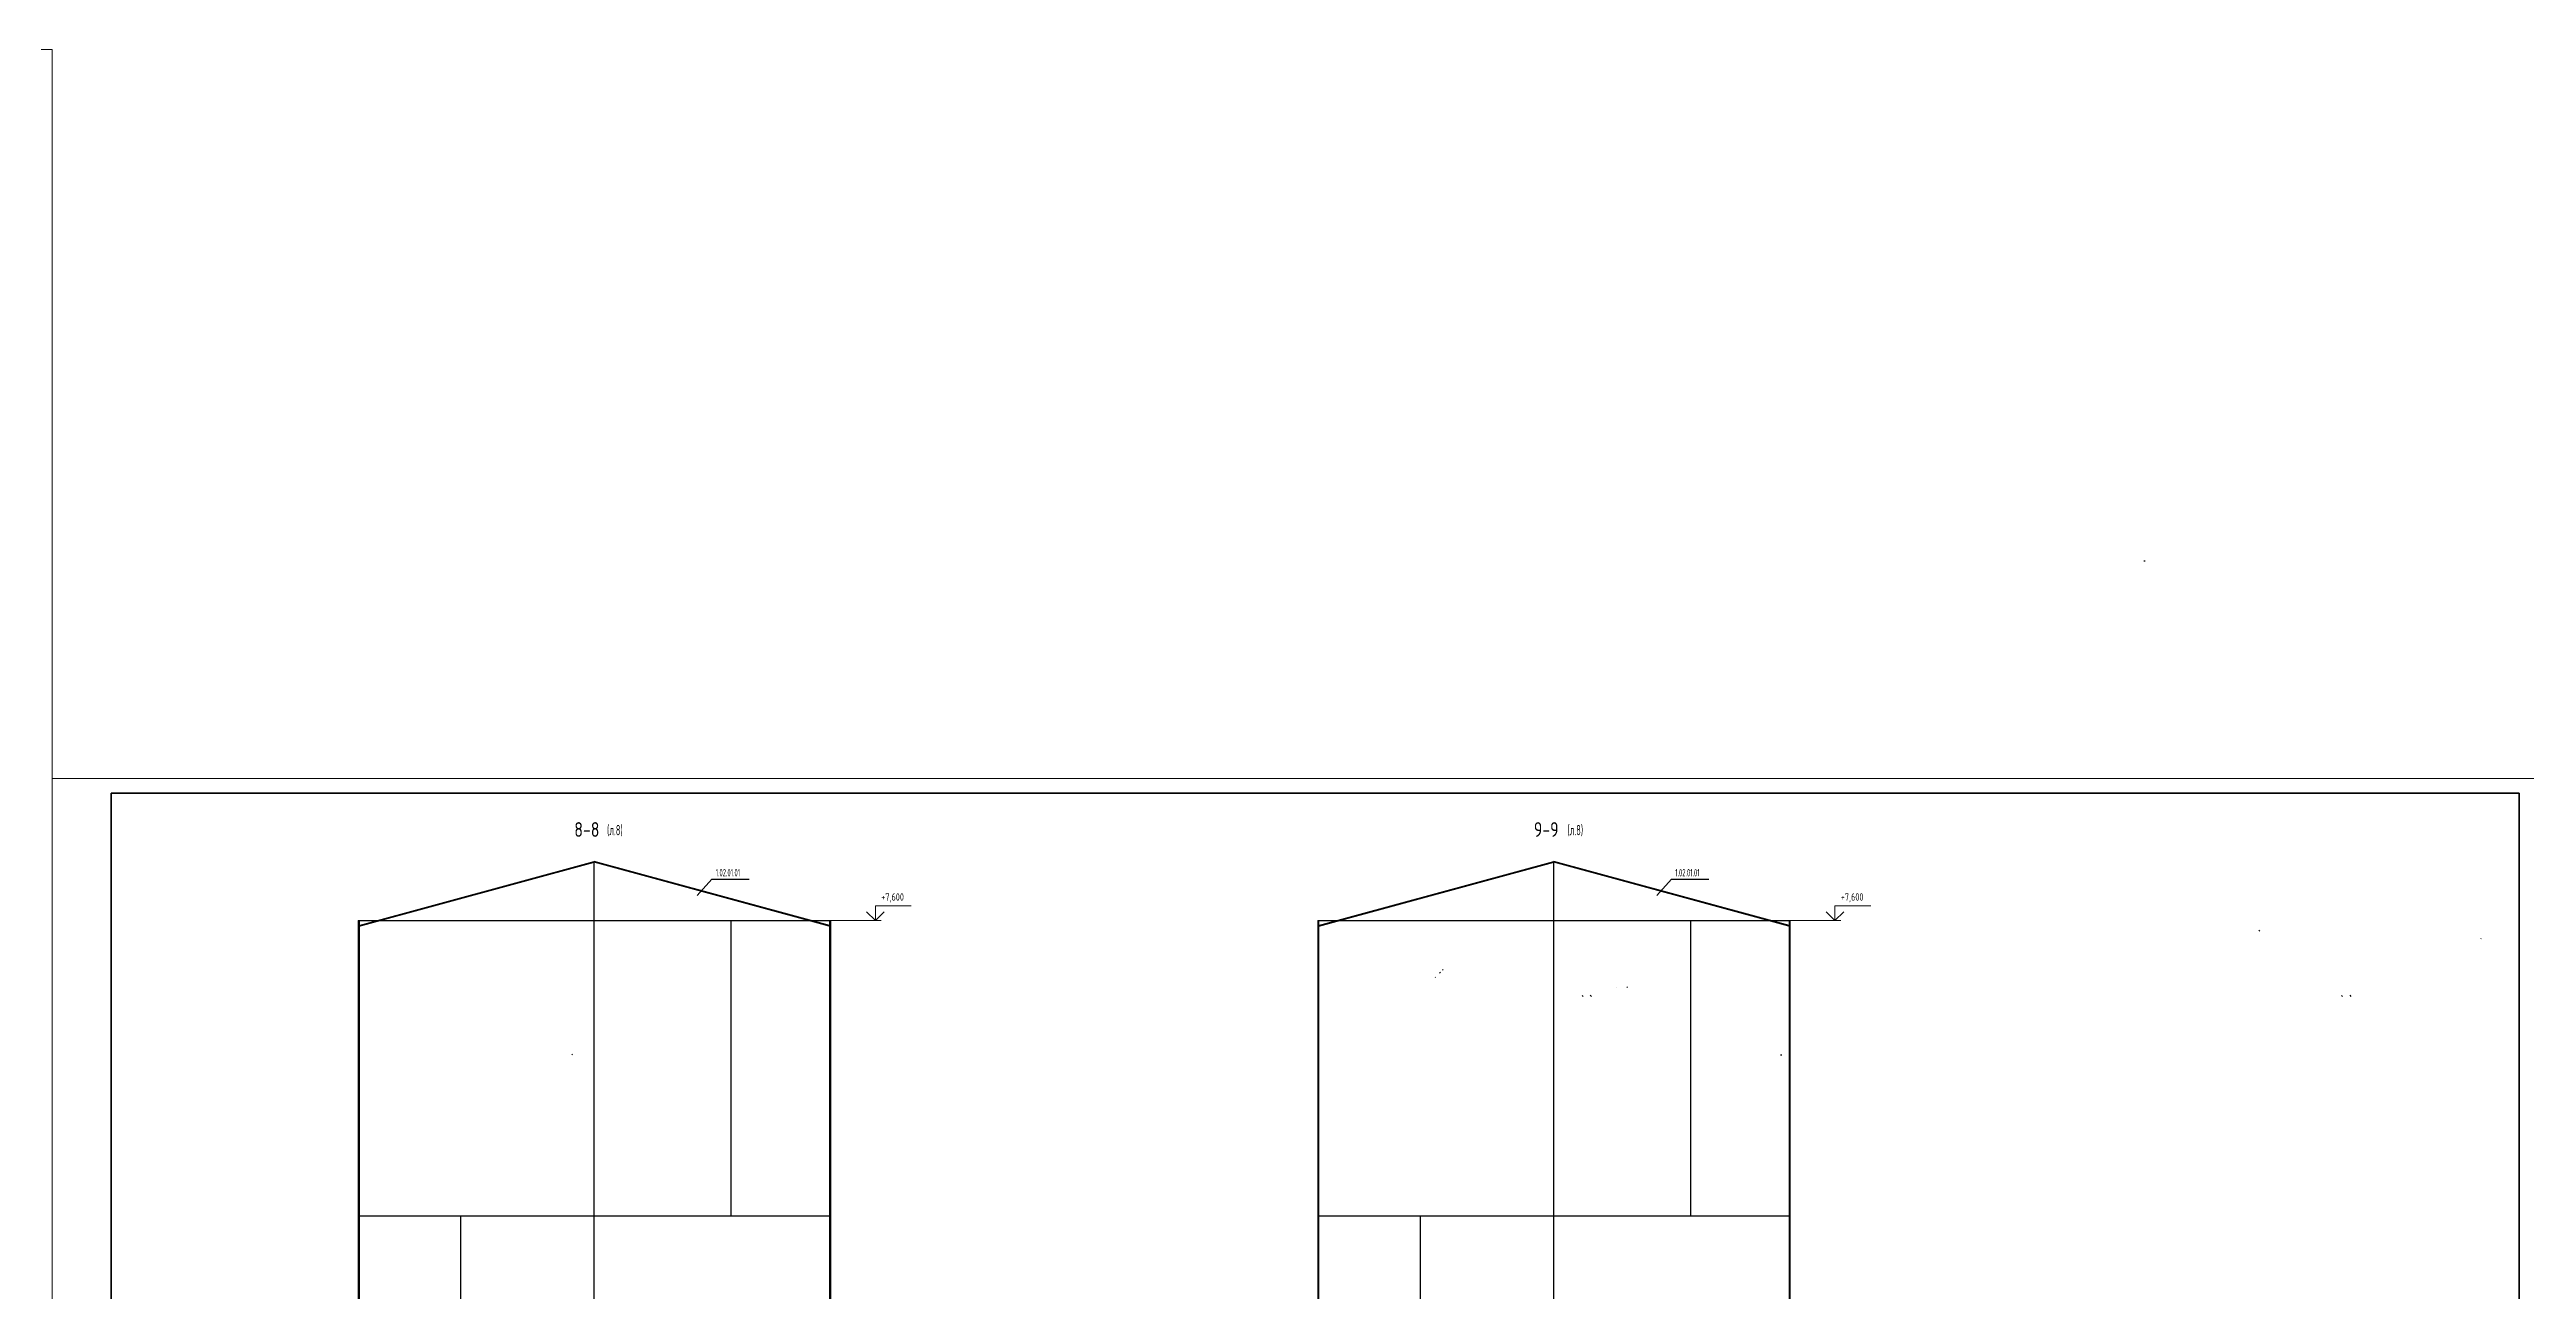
# Model space of a CAD drawing. Header units: millimetres. Extents: x -2281 to 17340, y -2563 to 4166.
# Drawn here: x 2275 to 3114, y 420 to 841 of the extents above; entities that cross this region are included whole.
import ezdxf

# ---------------------------------------------------------------- set-up
doc = ezdxf.new("R2010")
doc.units = ezdxf.units.MM
for name, pattern in [('K5LT32777', [0]), ('K5LT32824', [714.375, 476.25, -79.375, 79.375, -79.375]), ('K5LT_BASIC', [0]), ('K5LT_THIN', [0])]:
    doc.linetypes.add(name, pattern=pattern)
doc.layers.add('Системный слой', color=7, linetype='Continuous')
doc.styles.add('KTEXTSTYLE', font='GOST_AU.SHX', dxfattribs={"width": 0.96, "height": 5})
pattern_1 = [(135, (0, 0), (-2.245064, -2.245064), [])]
pattern_2 = [(135, (0, 0), (-1.122532, -1.122532), [])]
pattern_3 = [(135, (0, 0), (-1.7960512, -1.7960512), [])]
pattern_4 = [(-45, (0, 0), (1.4142136, 1.4142136), [])]
pattern_5 = [(-45, (0, 0), (1.9445436, 1.9445436), [])]
pattern_6 = [(45, (0, 0), (-4.490128, 4.490128), [])]

# ---------------------------------------------------------------- blocks, each defined once
blk = doc.blocks.new('U493')
at = {"layer": 'Системный слой', "color": 7, "linetype": 'K5LT32777', "lineweight": 25}
for p, q in [((2494.58, 554.39), (2499.55, 559.88)), ((2499.55, 559.88), (2512.26, 559.88))]:
    blk.add_line(p, q, dxfattribs=at)
at = {"layer": 'Системный слой', "color": 7, "insert": (2500.86, 563.31), "char_height": 2.5, "attachment_point": 1, "style": 'KTEXTSTYLE'}
blk.add_mtext('\\H3.5;\\W0.965;\\Q15;\\Q0;\\W0.665;\\H2.50;1.02.01.01', dxfattribs=at)
blk = doc.blocks.new('U518')
at = {"layer": 'Системный слой', "color": 7, "linetype": 'K5LT32777', "lineweight": 25}
for p, q in [((2819.75, 554.39), (2824.72, 559.88)), ((2824.72, 559.88), (2837.44, 559.88))]:
    blk.add_line(p, q, dxfattribs=at)
at = {"layer": 'Системный слой', "color": 7, "insert": (2826.03, 563.31), "char_height": 2.5, "attachment_point": 1, "style": 'KTEXTSTYLE'}
blk.add_mtext('\\H3.5;\\W0.965;\\Q15;\\Q0;\\W0.665;\\H2.50;1.02.01.01', dxfattribs=at)
blk = doc.blocks.new('U608')
at = {"layer": 'Системный слой', "color": 7, "linetype": 'K5LT_THIN', "lineweight": 13}
for p, q in [((2539.73, 545.83), (2556.98, 545.83)), ((2551.98, 548.83), (2554.98, 545.83)), ((2554.98, 545.83), (2554.98, 550.83)), ((2554.98, 550.83), (2567.11, 550.83)), ((2554.98, 545.83), (2557.98, 548.83))]:
    blk.add_line(p, q, dxfattribs=at)
at = {"layer": 'Системный слой', "color": 7, "insert": (2556.98, 555.09), "char_height": 2.5, "attachment_point": 1, "style": 'KTEXTSTYLE'}
blk.add_mtext('\\H3.5;\\W0.965;\\Q15;\\Q0;\\H2.50;+7,600', dxfattribs=at)
blk = doc.blocks.new('U612')
at = {"layer": 'Системный слой', "color": 7, "linetype": 'K5LT_THIN', "lineweight": 13}
for p, q in [((2864.9, 545.83), (2882.15, 545.83)), ((2877.15, 548.83), (2880.15, 545.83)), ((2880.15, 545.83), (2880.15, 550.83)), ((2880.15, 550.83), (2892.29, 550.83)), ((2880.15, 545.83), (2883.15, 548.83))]:
    blk.add_line(p, q, dxfattribs=at)
at = {"layer": 'Системный слой', "color": 7, "insert": (2882.15, 555.09), "char_height": 2.5, "attachment_point": 1, "style": 'KTEXTSTYLE'}
blk.add_mtext('\\H3.5;\\W0.965;\\Q15;\\Q0;\\H2.50;+7,600', dxfattribs=at)

msp = doc.modelspace()

# ---------------------------------------------------------------- hatches: boundary and pattern name
at = {"layer": 'Системный слой', "true_color": 0xff0000}
h = msp.add_hatch(dxfattribs=at)
h.set_pattern_fill('', color=1, angle=90, style=0, pattern_type=0)
h.set_pattern_definition(pattern_2)
h.paths.add_polyline_path([(2864.75465, 667.71079), (2864.75465, 667.21079), (2864.53891, 667.21079), (2864.53891, 667.71079)])
h.paths.add_polyline_path([(2864.53891, 667.71079), (2864.53891, 667.21079), (2864.50465, 667.21079), (2864.50465, 667.71079)])
h.paths.add_polyline_path([(2863.48521, 667.71079), (2863.5009, 667.69753), (2863.5009, 667.21079), (2863.71663, 667.21079), (2863.71452, 667.71079)])
h.paths.add_polyline_path([(2863.7509, 667.71079), (2863.7509, 667.21079), (2863.71663, 667.21079), (2863.71452, 667.71079)])
h = msp.add_hatch(dxfattribs=at)
h.set_pattern_fill('', color=1, angle=90, style=0, pattern_type=0)
h.set_pattern_definition(pattern_2)
h.paths.add_polyline_path([(2984.78002, 667.71079), (2984.78002, 667.21079), (2984.99576, 667.21079), (2984.99576, 667.71079)])
h.paths.add_polyline_path([(2984.99576, 667.71079), (2984.99576, 667.21079), (2985.03002, 667.21079), (2985.03002, 667.71079)])
h.paths.add_polyline_path([(2986.04946, 667.71079), (2986.03377, 667.69753), (2986.03377, 667.21079), (2985.81803, 667.21079), (2985.82015, 667.71079)])
h.paths.add_polyline_path([(2985.78377, 667.71079), (2985.78377, 667.21079), (2985.81803, 667.21079), (2985.82015, 667.71079)])
at = {"layer": 'Системный слой'}
h = msp.add_hatch(dxfattribs=at)
h.set_pattern_fill('', angle=-90, style=0, pattern_type=0)
h.set_pattern_definition(pattern_5)
h.paths.add_polyline_path([(3021.07156, 542.1579), (3020.85156, 542.1579), (3020.85156, 542.5154), (3021.07156, 542.5154)])
h.paths.add_polyline_path([(3021.45656, 542.1579), (3021.45656, 542.5154), (3021.67656, 542.5154), (3021.75906, 542.5154), (3022.04643, 542.5154), (3022.04643, 542.1579)])
h.paths.add_polyline_path([(3023.50668, 542.1579), (3023.50668, 542.5154), (3023.77195, 542.5154), (3023.87656, 542.5154), (3024.09656, 542.5154), (3024.09656, 542.1579)])
h.paths.add_polyline_path([(3024.70156, 542.1579), (3024.48156, 542.1579), (3024.48156, 542.5154), (3024.70156, 542.5154)])
h = msp.add_hatch(dxfattribs=at)
h.set_pattern_fill('', style=0, pattern_type=0)
h.set_pattern_definition(pattern_6)
h.paths.add_polyline_path([(3096.58996, 542.06851), (3096.42746, 542.06851), (3096.42746, 541.71851), (3096.58996, 541.71851)])
h.paths.add_polyline_path([(3097.06496, 541.71851), (3097.30871, 541.71851), (3097.30871, 540.70601), (3097.49621, 540.70601), (3097.49621, 539.69351), (3097.06496, 539.69351), (3097.06496, 539.34351), (3097.10871, 539.34351), (3097.18371, 539.26851), (3097.67121, 539.26851), (3097.67121, 540.65778), (3097.55381, 540.80892), (3097.4703, 540.98112), (3097.42429, 541.16689), (3097.41552, 541.29351), (3097.43547, 541.48385), (3097.49444, 541.66592), (3097.58987, 541.83182), (3097.67121, 541.92925), (3097.67121, 542.14351), (3097.18371, 542.14351), (3097.10871, 542.06851), (3097.06496, 542.06851)])
h.paths.add_polyline_path([(3097.41552, 541.29351), (3097.43547, 541.10317), (3097.49444, 540.9211), (3097.58987, 540.75521), (3097.67121, 540.65778), (3097.67121, 541.92925), (3097.55381, 541.7781), (3097.4703, 541.6059), (3097.42429, 541.42013)])
h.paths.add_polyline_path([(3096.58996, 539.69351), (3096.42746, 539.69351), (3096.42746, 539.34351), (3096.58996, 539.34351)])
h.paths.add_polyline_path([(3099.17121, 539.69351), (3099.17121, 540.70601), (3099.35871, 540.70601), (3099.35871, 541.29351), (3099.25189, 541.29351), (3099.23195, 541.10317), (3099.17298, 540.9211), (3099.07755, 540.75521), (3098.99621, 540.65778), (3098.99621, 539.26851), (3099.48371, 539.26851), (3099.55871, 539.34351), (3099.60246, 539.34351), (3099.60246, 539.69351)])
h.paths.add_polyline_path([(3100.07746, 539.34351), (3100.23996, 539.34351), (3100.23996, 539.69351), (3100.07746, 539.69351)])
h.paths.add_polyline_path([(3099.25189, 541.29351), (3099.23195, 541.48385), (3099.17298, 541.66592), (3099.07755, 541.83182), (3098.99621, 541.92925), (3098.99621, 540.65778), (3099.11361, 540.80892), (3099.19712, 540.98112), (3099.24312, 541.16689)])
h.paths.add_polyline_path([(3098.99621, 542.14351), (3098.99621, 541.92925), (3099.11361, 541.7781), (3099.19712, 541.6059), (3099.24312, 541.42013), (3099.25189, 541.29351), (3099.35871, 541.29351), (3099.35871, 541.71851), (3099.60246, 541.71851), (3099.60246, 542.06851), (3099.55871, 542.06851), (3099.48371, 542.14351)])
h.paths.add_polyline_path([(3100.23996, 542.06851), (3100.07746, 542.06851), (3100.07746, 541.71851), (3100.23996, 541.71851)])
h = msp.add_hatch(dxfattribs=at)
h.set_pattern_fill('', style=0, pattern_type=0)
h.set_pattern_definition(pattern_6)
h.paths.add_polyline_path([(2747.20291, 529.35316), (2747.36541, 529.35316), (2747.36541, 529.00316), (2747.20291, 529.00316)])
h.paths.add_polyline_path([(2746.72791, 529.00316), (2746.48416, 529.00316), (2746.48416, 527.99066), (2746.29666, 527.99066), (2746.29666, 526.97816), (2746.72791, 526.97816), (2746.72791, 526.62816), (2746.68416, 526.62816), (2746.60916, 526.55316), (2746.12166, 526.55316), (2746.12166, 527.94242), (2746.23906, 528.09357), (2746.32257, 528.26577), (2746.36858, 528.45154), (2746.37735, 528.57816), (2746.3574, 528.7685), (2746.29843, 528.95057), (2746.203, 529.11646), (2746.12166, 529.21389), (2746.12166, 529.42816), (2746.60916, 529.42816), (2746.68416, 529.35316), (2746.72791, 529.35316)])
h.paths.add_polyline_path([(2746.37735, 528.57816), (2746.3574, 528.38781), (2746.29843, 528.20574), (2746.203, 528.03985), (2746.12166, 527.94242), (2746.12166, 529.21389), (2746.23906, 529.06274), (2746.32257, 528.89054), (2746.36858, 528.70477)])
h.paths.add_polyline_path([(2747.20291, 526.97816), (2747.36541, 526.97816), (2747.36541, 526.62816), (2747.20291, 526.62816)])
h.paths.add_polyline_path([(2744.62166, 526.97816), (2744.62166, 527.99066), (2744.43416, 527.99066), (2744.43416, 528.57816), (2744.54098, 528.57816), (2744.56092, 528.38781), (2744.61989, 528.20574), (2744.71532, 528.03985), (2744.79666, 527.94242), (2744.79666, 526.55316), (2744.30916, 526.55316), (2744.23416, 526.62816), (2744.19041, 526.62816), (2744.19041, 526.97816)])
h.paths.add_polyline_path([(2743.71541, 526.62816), (2743.55291, 526.62816), (2743.55291, 526.97816), (2743.71541, 526.97816)])
h.paths.add_polyline_path([(2744.54098, 528.57816), (2744.56092, 528.7685), (2744.61989, 528.95057), (2744.71532, 529.11646), (2744.79666, 529.21389), (2744.79666, 527.94242), (2744.67926, 528.09357), (2744.59575, 528.26577), (2744.54975, 528.45154)])
h.paths.add_polyline_path([(2744.79666, 529.42816), (2744.79666, 529.21389), (2744.67926, 529.06274), (2744.59575, 528.89054), (2744.54975, 528.70477), (2744.54098, 528.57816), (2744.43416, 528.57816), (2744.43416, 529.00316), (2744.19041, 529.00316), (2744.19041, 529.35316), (2744.23416, 529.35316), (2744.30916, 529.42816)])
h.paths.add_polyline_path([(2743.55291, 529.35316), (2743.71541, 529.35316), (2743.71541, 529.00316), (2743.55291, 529.00316)])
h = msp.add_hatch(dxfattribs=at)
h.set_pattern_fill('', angle=-90, style=0, pattern_type=0)
h.set_pattern_definition(pattern_4)
h.paths.add_polyline_path([(2794.09062, 520.13053), (2793.92062, 520.13053), (2793.92062, 520.49053), (2794.09062, 520.49053)])
h.paths.add_polyline_path([(2794.45062, 520.13053), (2794.45062, 520.49053), (2794.67743, 520.49053), (2794.71146, 520.53128), (2795.02062, 520.53128), (2795.02062, 520.13053)])
h.paths.add_polyline_path([(2797.12062, 520.13053), (2797.12062, 520.53128), (2797.42978, 520.53128), (2797.46214, 520.49053), (2797.69062, 520.49053), (2797.69062, 520.13053)])
h.paths.add_polyline_path([(2798.05062, 520.49053), (2798.22062, 520.49053), (2798.22062, 520.13053), (2798.05062, 520.13053)])
h = msp.add_hatch(dxfattribs=at)
h.set_pattern_fill('', angle=-90, style=0, pattern_type=0)
h.set_pattern_definition(pattern_5)
h.paths.add_polyline_path([(2806.18927, 523.09212), (2805.96927, 523.09212), (2805.96927, 523.44962), (2806.18927, 523.44962)])
h.paths.add_polyline_path([(2806.57427, 523.09212), (2806.57427, 523.44962), (2806.79427, 523.44962), (2806.87677, 523.44962), (2807.16415, 523.44962), (2807.16415, 523.09212)])
h.paths.add_polyline_path([(2808.6244, 523.09212), (2808.6244, 523.44962), (2808.88967, 523.44962), (2808.99427, 523.44962), (2809.21427, 523.44962), (2809.21427, 523.09212)])
h.paths.add_polyline_path([(2809.81927, 523.09212), (2809.59927, 523.09212), (2809.59927, 523.44962), (2809.81927, 523.44962)])
h = msp.add_hatch(dxfattribs=at)
h.set_pattern_fill('', angle=-90, style=0, pattern_type=0)
h.set_pattern_definition(pattern_4)
h.paths.add_polyline_path([(3055.44405, 520.13053), (3055.61405, 520.13053), (3055.61405, 520.49053), (3055.44405, 520.49053)])
h.paths.add_polyline_path([(3055.08405, 520.13053), (3055.08405, 520.49053), (3054.85723, 520.49053), (3054.82321, 520.53128), (3054.51405, 520.53128), (3054.51405, 520.13053)])
h.paths.add_polyline_path([(3052.41405, 520.13053), (3052.41405, 520.53128), (3052.10489, 520.53128), (3052.07253, 520.49053), (3051.84405, 520.49053), (3051.84405, 520.13053)])
h.paths.add_polyline_path([(3051.48405, 520.49053), (3051.31405, 520.49053), (3051.31405, 520.13053), (3051.48405, 520.13053)])
h = msp.add_hatch(dxfattribs=at)
h.set_pattern_fill('', angle=-90, style=0, pattern_type=0)
h.set_pattern_definition(pattern_5)
h.paths.add_polyline_path([(3062.66905, 523.07502), (3062.88905, 523.07502), (3062.88905, 523.43252), (3062.66905, 523.43252)])
h.paths.add_polyline_path([(3062.28405, 523.07502), (3062.28405, 523.43252), (3062.06405, 523.43252), (3061.98155, 523.43252), (3061.69417, 523.43252), (3061.69417, 523.07502)])
h.paths.add_polyline_path([(3060.23392, 523.07502), (3060.23392, 523.43252), (3059.96865, 523.43252), (3059.86405, 523.43252), (3059.64405, 523.43252), (3059.64405, 523.07502)])
h.paths.add_polyline_path([(3059.03905, 523.07502), (3059.25905, 523.07502), (3059.25905, 523.43252), (3059.03905, 523.43252)])
at = {"layer": 'Системный слой', "true_color": 0xff0000}
h = msp.add_hatch(dxfattribs=at)
h.set_pattern_fill('', color=1, angle=90, style=0, pattern_type=0)
h.set_pattern_definition(pattern_1)
h.paths.add_polyline_path([(3000.63601, 517.77064), (3000.3095, 517.77064), (3000.31247, 517.76974), (3000.31687, 517.76839), (3000.32345, 517.76639), (3000.33331, 517.76339), (3000.3481, 517.75893), (3000.37027, 517.75231), (3000.40356, 517.7427), (3000.45358, 517.72933), (3000.52893, 517.71289), (3000.59866, 517.70324), (3000.60524, 517.70266), (3000.61841, 517.70167), (3000.64481, 517.70034), (3000.69782, 517.69982), (3000.76678, 517.70222), (3000.80147, 517.70417), (3000.81904, 517.70525), (3000.82844, 517.70583), (3000.83537, 517.70626), (3000.84384, 517.70678), (3000.85594, 517.70751), (3000.87384, 517.70855), (3000.90054, 517.70993), (3000.94053, 517.71142), (3000.96789, 517.71187), (3000.97382, 517.71189), (3000.98568, 517.71186), (3001.00939, 517.71159), (3001.02881, 517.7112), (3001.03879, 517.71098), (3001.04455, 517.71085), (3001.0495, 517.71074), (3001.05576, 517.7106), (3001.06467, 517.71041), (3001.07779, 517.71016), (3001.09732, 517.70991), (3001.12648, 517.70994), (3001.17001, 517.71143), (3001.18396, 517.71239), (3001.18891, 517.7128), (3001.19881, 517.71372), (3001.21858, 517.71595), (3001.25799, 517.72184), (3001.33639, 517.73821), (3001.39984, 517.75458), (3001.43152, 517.76332), (3001.44737, 517.76775), (3001.45531, 517.76998), (3001.45765, 517.77064), (3001.05601, 517.77064), (3000.88554, 517.74168), (3000.71297, 517.75254)])
h = msp.add_hatch(dxfattribs=at)
h.set_pattern_fill('', color=1, angle=90, style=0, pattern_type=0)
h.set_pattern_definition(pattern_1)
h.paths.add_polyline_path([(3076.19317, 517.77064), (3075.86665, 517.77064), (3075.86962, 517.76974), (3075.87402, 517.76839), (3075.88061, 517.76639), (3075.89047, 517.76339), (3075.90525, 517.75893), (3075.92743, 517.75231), (3075.96071, 517.7427), (3076.01073, 517.72933), (3076.08609, 517.71289), (3076.15582, 517.70324), (3076.16239, 517.70266), (3076.17556, 517.70167), (3076.20196, 517.70034), (3076.25497, 517.69982), (3076.32394, 517.70222), (3076.35862, 517.70417), (3076.3762, 517.70525), (3076.3856, 517.70583), (3076.39253, 517.70626), (3076.40099, 517.70678), (3076.4131, 517.70751), (3076.43099, 517.70855), (3076.45769, 517.70993), (3076.49768, 517.71142), (3076.52505, 517.71187), (3076.53098, 517.71189), (3076.54284, 517.71186), (3076.56655, 517.71159), (3076.58596, 517.7112), (3076.59594, 517.71098), (3076.6017, 517.71085), (3076.60665, 517.71074), (3076.61291, 517.7106), (3076.62182, 517.71041), (3076.63494, 517.71016), (3076.65448, 517.70991), (3076.68363, 517.70994), (3076.72716, 517.71143), (3076.74111, 517.71239), (3076.74607, 517.7128), (3076.75597, 517.71372), (3076.77574, 517.71595), (3076.81514, 517.72184), (3076.89355, 517.73821), (3076.957, 517.75458), (3076.98868, 517.76332), (3077.00452, 517.76775), (3077.01246, 517.76998), (3077.0148, 517.77064), (3076.61317, 517.77064), (3076.44269, 517.74168), (3076.27012, 517.75254)])
h = msp.add_hatch(dxfattribs=at)
h.set_pattern_fill('', color=1, angle=90, style=0, pattern_type=0)
h.set_pattern_definition(pattern_3)
h.paths.add_polyline_path([(2452.31103, 500.26838), (2452.17255, 500.26838), (2452.14055, 500.30038), (2452.14055, 501.03638), (2452.17255, 501.06838), (2452.24603, 501.06838), (2452.24603, 500.66838), (2452.31103, 500.66838)])
h.paths.add_polyline_path([(2451.36151, 500.30038), (2451.32951, 500.26838), (2451.19103, 500.26838), (2451.19103, 500.66838), (2451.25603, 500.66838), (2451.25603, 501.06838), (2451.32951, 501.06838), (2451.36151, 501.03638)])
h = msp.add_hatch(dxfattribs=at)
h.set_pattern_fill('', color=1, angle=90, style=0, pattern_type=0)
h.set_pattern_definition(pattern_3)
h.paths.add_polyline_path([(2860.96088, 500.26838), (2861.09936, 500.26838), (2861.13136, 500.30038), (2861.13136, 501.03638), (2861.09936, 501.06838), (2861.02588, 501.06838), (2861.02588, 500.66838), (2860.96088, 500.66838)])
h.paths.add_polyline_path([(2861.9104, 500.30038), (2861.9424, 500.26838), (2862.08088, 500.26838), (2862.08088, 500.66838), (2862.01588, 500.66838), (2862.01588, 501.06838), (2861.9424, 501.06838), (2861.9104, 501.03638)])

# ---------------------------------------------------------------- linework, layer by layer
at = {"color": 7, "linetype": 'K5LT_THIN', "lineweight": 13}
for p, q in [((1682, 841), (2276, 841)), ((2276, 841), (2276, 0)), ((2276, 0), (2276, 594)), ((2276, 594), (3117, 594))]:
    msp.add_line(p, q, dxfattribs=at)
at = {"color": 5, "linetype": 'K5LT_BASIC', "lineweight": 35, "true_color": 0x0000ff}
for p, q in [((2296, 5), (2296, 589)), ((2296, 589), (3112, 589)), ((3112, 589), (3112, 5))]:
    msp.add_line(p, q, dxfattribs=at)
at = {"layer": 'Системный слой', "color": 7, "linetype": 'K5LT32777', "lineweight": 25}
for p, q in [((2379.99544, 544.15711), (2459.72864, 565.88098)), ((2380.08664, 543.90653), (2459.72864, 565.61432)), ((2539.46211, 544.15711), (2459.72864, 565.88098)), ((2539.3709, 543.90653), (2459.72864, 565.61432)), ((2705.1714, 544.15711), (2784.90461, 565.88098)), ((2705.26261, 543.90653), (2784.90461, 565.61432)), ((2864.63807, 544.15711), (2784.90461, 565.88098)), ((2864.54686, 543.90653), (2784.90461, 565.61432)), ((2379.72877, 545.82647), (2379.72877, 196.94604)), ((2379.72877, 545.82647), (2539.72877, 545.82647)), ((2379.72877, 545.82647), (2379.99544, 545.82647)), ((2379.99544, 545.82647), (2379.99544, 196.94604)), ((2506.13715, 445.82647), (2506.13715, 545.82647)), ((2539.46211, 545.82647), (2539.46211, 268.06927)), ((2539.72877, 545.82647), (2539.72877, 268.06927)), ((2704.90473, 545.82647), (2704.90473, 196.94636)), ((2704.90473, 545.82647), (2864.90473, 545.82647)), ((2704.90473, 545.82647), (2705.1714, 545.82647)), ((2705.1714, 545.82647), (2705.1714, 196.94636)), ((2831.31311, 445.82647), (2831.31311, 545.82647)), ((2864.63807, 545.82647), (2864.63807, 268.06927)), ((2864.90473, 545.82647), (2864.90473, 268.06927)), ((2380.08664, 543.90653), (2379.99544, 544.15711)), ((2705.26261, 543.90653), (2705.1714, 544.15711)), ((2379.72877, 445.82647), (2539.72877, 445.82647)), ((2414.53697, 345.82647), (2414.53697, 445.82647)), ((2704.90473, 445.82647), (2864.90473, 445.82647)), ((2739.71293, 345.82647), (2739.71293, 445.82647))]:
    msp.add_line(p, q, dxfattribs=at)
at = {"layer": 'Системный слой', "color": 7, "linetype": 'K5LT32824', "lineweight": 25}
for p, q in [((2459.72877, 119.5456), (2459.72864, 565.88098)), ((2784.90473, 119.5456), (2784.90461, 565.88098))]:
    msp.add_line(p, q, dxfattribs=at)

# ---------------------------------------------------------------- block references
at = {"layer": 'Системный слой'}
for name in ['U493', 'U518', 'U608', 'U612']:
    msp.add_blockref(name, (0, 0), dxfattribs=at)

# ---------------------------------------------------------------- texts
at = {"layer": 'Системный слой', "color": 7, "char_height": 2.5, "attachment_point": 1, "style": 'KTEXTSTYLE'}
for s, insert in [('\\H3.5;\\W0.965;\\Q15;\\Q0;\\H5.00;8-8', (2452.94927, 579.19864)), ('\\H3.5;\\W0.965;\\Q15;\\Q0;\\H5.00;9-9', (2778.12523, 579.19864)), ('\\H3.5;\\W0.965;\\Q15;\\Q0;\\W0.715;(л.8)', (2464.02405, 578.24892)), ('\\H3.5;\\W0.965;\\Q15;\\Q0;\\W0.715;(л.8)', (2789.48835, 578.24892))]:
    msp.add_mtext(s, dxfattribs=dict(at, insert=insert))

doc.saveas('drawing.dxf')
